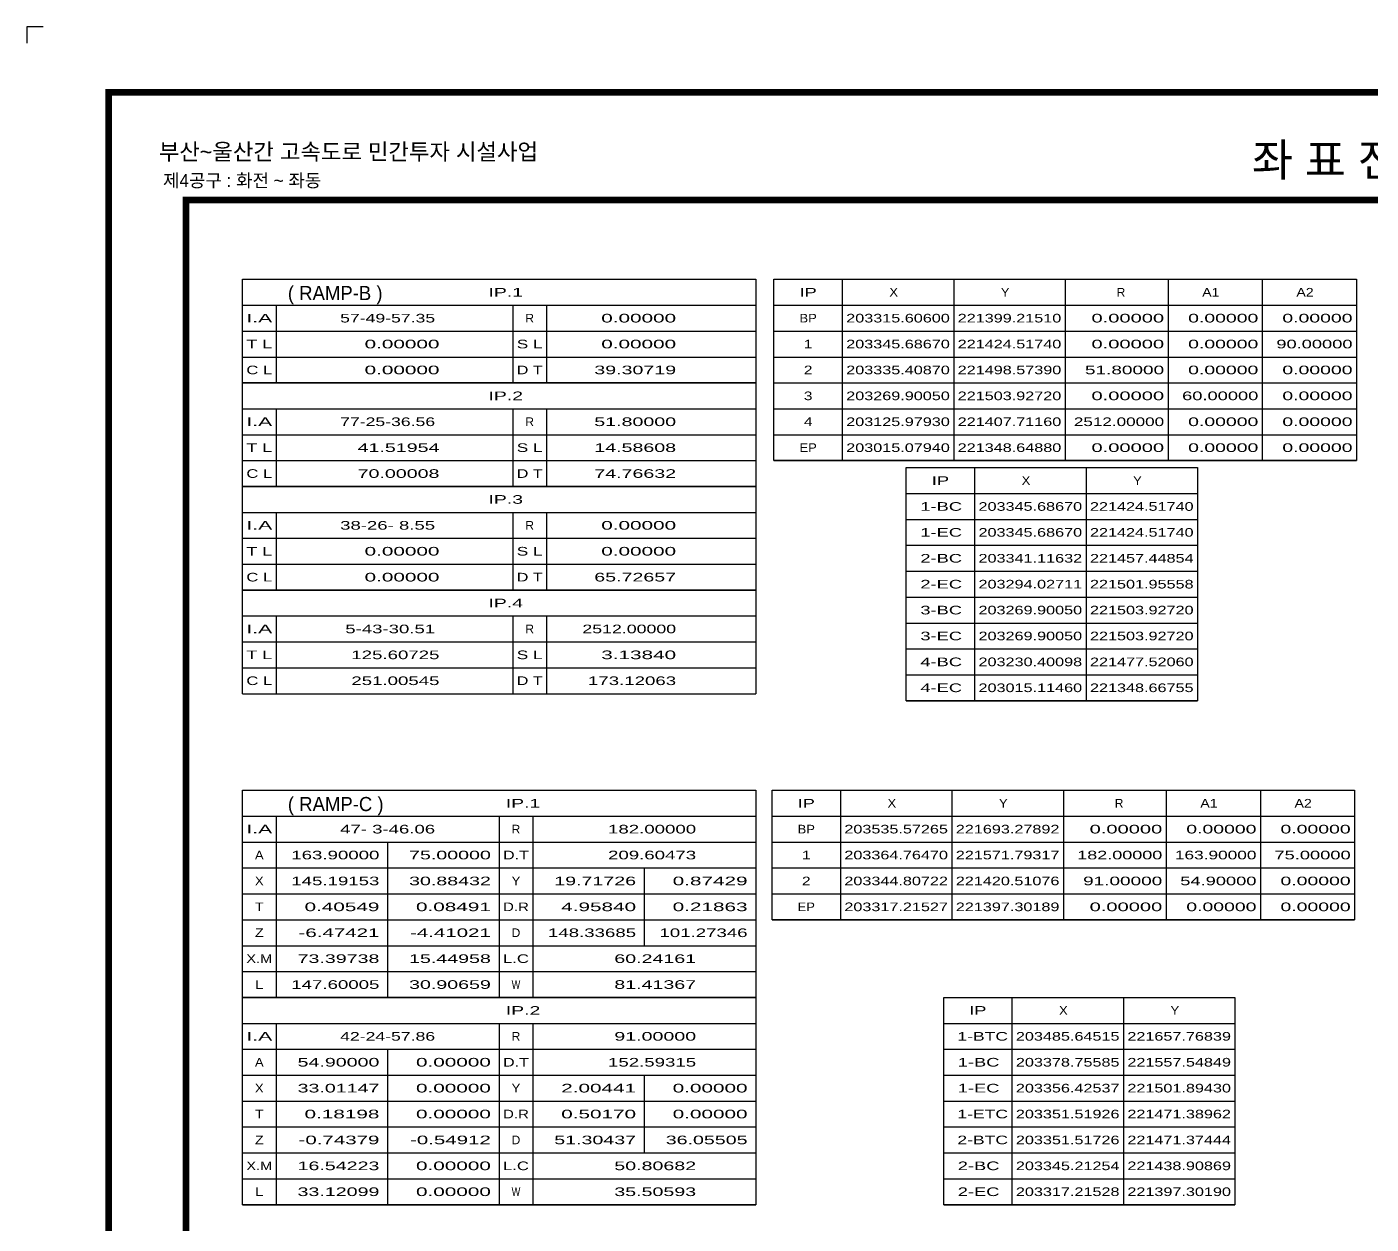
# Model space of a CAD drawing. Header units: millimetres. Extents: x 0 to 841, y 0 to 594.
# Drawn here: x 0 to 411, y 227.9 to 594 of the extents above; entities that cross this region are included whole.
import ezdxf
from ezdxf.enums import TextEntityAlignment as Align

# ---------------------------------------------------------------- set-up
doc = ezdxf.new("R2010")
doc.units = ezdxf.units.MM
doc.header["$LTSCALE"] = 10
for name, color, linetype in [('CA-TABL-LIN1', 4, 'Continuous'), ('CA-TABL-LIN2', 1, 'Continuous'), ('CA-TABL-TEX1', 6, 'Continuous'), ('CA-TABL-TEX2', 3, 'Continuous'), ('CX-BORD', 3, 'Continuous'), ('CX-BORD-LIN1', 4, 'Continuous'), ('CX-BORD-LIN2', 3, 'Continuous'), ('CX-BORD-TEX2', 7, 'Continuous'), ('CX-BORD-TEX3', 6, 'Continuous'), ('CX-MISC', 2, 'Continuous'), ('CZ-LIN1', 7, 'Continuous')]:
    doc.layers.add(name, color=color, linetype=linetype)
doc.styles.add('GHD', font='Dotum.ttf')
doc.styles.add('RP2', font='Dotum.ttf')
doc.styles.add('TB_TEXT', font='Dotum.ttf')
doc.styles.add('TB_WBTXT', font='Dotum.ttf')
doc.styles.add('TB_WMTXT', font='Dotum.ttf')

# ---------------------------------------------------------------- blocks, each defined once
blk = doc.blocks.new('CXBLKA1-KHCA-부산~울산409_K2H')
at = {"layer": 'CX-BORD-LIN1', "const_width": 2}
blk.add_lwpolyline([(821, 20), (25, 20), (25, 574), (821, 574)], close=True, dxfattribs=at)
at = {"layer": 'CX-MISC'}
blk.add_lwpolyline([(5, 594), (0, 594), (0, 589)], dxfattribs=at)
at = {"layer": 'CX-BORD-LIN1', "style": 'TB_TEXT'}
for tag, height, p in [('TR_RNUM4', 3, (310.11, 46.64)), ('TR_RDAT4', 3.5, (342.5, 47)), ('TR_DGN4', 3.5, (484.12, 47)), ('TR_CHK4', 3.5, (524.12, 47)), ('TR_APP4', 3.5, (564.12, 47)), ('TR_RNUM3', 3, (310.11, 40.64)), ('TR_RDAT3', 3.5, (342.5, 41)), ('TR_DGN3', 3.5, (484.12, 41)), ('TR_CHK3', 3.5, (524.12, 41)), ('TR_APP3', 3.5, (564.12, 41)), ('TR_RNUM2', 3, (310.11, 34.64)), ('TR_RDAT2', 3.5, (342.5, 35)), ('TR_DGN2', 3.5, (484.12, 35)), ('TR_CHK2', 3.5, (524.12, 35)), ('TR_APP2', 3.5, (564.12, 35)), ('TR_RNUM1', 3, (310.11, 28.64)), ('TR_RDAT1', 3.5, (342.5, 29)), ('TR_DGN1', 3.5, (484.12, 29)), ('TR_CHK1', 3.5, (524.12, 29)), ('TR_APP1', 3.5, (564.12, 29))]:
    blk.add_attdef(tag, text='', height=height, dxfattribs=at).set_placement(p, align=Align.MIDDLE_CENTER)
for tag, p in [('TR_RCON4', (367.3, 47)), ('TR_RCON3', (367.3, 41)), ('TR_RCON2', (367.3, 35)), ('TR_RCON1', (367.3, 29))]:
    blk.add_attdef(tag, text='', height=3.5, dxfattribs=at).set_placement(p, align=Align.MIDDLE_LEFT)
at = {"layer": 'CX-BORD-LIN2', "style": 'TB_TEXT'}
blk.add_attdef('TD_VERSION', text='', height=3, rotation=90, dxfattribs=at).set_placement((825.5, 68.01), align=Align.MIDDLE_CENTER)
at = {"layer": 'CX-BORD-TEX2', "style": 'TB_WMTXT'}
for tag, height, p in [('TB_CNAME', 5, (40.34, 551.83)), ('TB_CSCOP', 4, (41.63, 543.83))]:
    blk.add_attdef(tag, text='', height=height, dxfattribs=at).set_placement(p, align=Align.BOTTOM_LEFT)
at = {"layer": 'CX-BORD-TEX2', "style": 'TB_WBTXT'}
for tag, height, p in [('TB_MTITIL', 10, (423, 553.33)), ('TB_STITL', 7, (423, 538.33))]:
    blk.add_attdef(tag, text='', height=height, dxfattribs=at).set_placement(p, align=Align.MIDDLE_CENTER)
at = {"layer": 'CX-BORD-TEX3', "style": 'TB_TEXT'}
for tag, height, p in [('TD_DCOMP', 4.5, (242.5, 45)), ('TD_CSECT', 4.5, (636, 45)), ('TD_DNAME_TOP', 4.5, (780, 45)), ('TD_DNAME_MAIN', 4.5, (780, 39.01)), ('TD_CCOMP', 4.5, (242.5, 35)), ('TD_HSCAL', 4.5, (651.7, 35.24)), ('TD_VSCAL', 4.5, (680.78, 35.24)), ('TD_DNAME_BOT', 3, (780, 33.65)), ('TD_CNAME', 4.5, (90, 25.75)), ('TD_FIELD', 4.5, (207.5, 25.53)), ('TD_CSTEP', 4.5, (278.24, 25.53)), ('TD_DWGCODE', 4.5, (666, 25.39)), ('TD_DWGNO', 4.5, (780, 25.39))]:
    blk.add_attdef(tag, text='', height=height, dxfattribs=at).set_placement(p, align=Align.MIDDLE_CENTER)
at = {"layer": 'CX-BORD-TEX3', "style": 'TB_TEXT', "width": 0.9}
blk.add_attdef('TD_CDIST', text='', height=4, dxfattribs=at).set_placement((681, 45), align=Align.MIDDLE_CENTER)

msp = doc.modelspace()

# ---------------------------------------------------------------- linework, layer by layer
at = {"layer": 'CA-TABL-LIN1', "linetype": 'Continuous'}
for p, q in [((65.9, 485.13), (65.9, 516.81)), ((65.9, 516.81), (222.86, 516.81)), ((222.86, 516.81), (222.86, 485.13)), ((228.43, 516.81), (406.51, 516.81)), ((228.43, 461.37), (228.43, 516.81)), ((406.51, 516.81), (406.51, 461.37)), ((65.9, 508.89), (222.86, 508.89)), ((228.43, 508.89), (406.51, 508.89)), ((65.9, 453.45), (65.9, 485.13)), ((65.9, 485.13), (222.86, 485.13)), ((65.9, 485.13), (222.86, 485.13)), ((222.86, 485.13), (65.9, 485.13)), ((222.86, 485.13), (222.86, 453.45)), ((65.9, 477.21), (222.86, 477.21)), ((228.43, 461.37), (406.51, 461.37)), ((406.51, 461.37), (228.43, 461.37)), ((268.88, 387.94), (268.88, 459.22)), ((268.88, 459.22), (357.92, 459.22)), ((357.92, 459.22), (357.92, 387.94)), ((65.9, 421.77), (65.9, 453.45)), ((65.9, 453.45), (222.86, 453.45)), ((222.86, 453.45), (65.9, 453.45)), ((65.9, 453.45), (222.86, 453.45)), ((222.86, 453.45), (222.86, 421.77)), ((268.88, 451.3), (357.92, 451.3)), ((65.9, 445.53), (222.86, 445.53)), ((65.9, 390.09), (65.9, 421.77)), ((65.9, 421.77), (222.86, 421.77)), ((222.86, 421.77), (65.9, 421.77)), ((65.9, 421.77), (222.86, 421.77)), ((222.86, 421.77), (222.86, 390.09)), ((65.9, 413.85), (222.86, 413.85)), ((65.9, 390.09), (222.86, 390.09)), ((268.88, 387.94), (357.92, 387.94)), ((357.92, 387.94), (268.88, 387.94)), ((65.9, 297.19), (65.9, 360.55)), ((65.9, 360.55), (222.86, 360.55)), ((222.86, 360.55), (222.86, 297.19)), ((227.86, 320.95), (227.86, 360.55)), ((227.86, 360.55), (405.94, 360.55)), ((405.94, 360.55), (405.94, 320.95)), ((65.9, 352.63), (222.86, 352.63)), ((227.86, 352.63), (405.94, 352.63)), ((227.86, 320.95), (405.94, 320.95)), ((405.94, 320.95), (227.86, 320.95)), ((65.9, 233.83), (65.9, 297.19)), ((65.9, 297.19), (222.86, 297.19)), ((65.9, 297.19), (222.86, 297.19)), ((222.86, 297.19), (65.9, 297.19)), ((222.86, 297.19), (222.86, 233.83)), ((280.31, 233.83), (280.31, 297.19)), ((280.31, 297.19), (369.35, 297.19)), ((369.35, 297.19), (369.35, 233.83)), ((65.9, 289.27), (222.86, 289.27)), ((280.31, 289.27), (369.35, 289.27)), ((65.9, 233.83), (222.86, 233.83)), ((222.86, 233.83), (65.9, 233.83)), ((280.31, 233.83), (369.35, 233.83)), ((369.35, 233.83), (280.31, 233.83))]:
    msp.add_line(p, q, dxfattribs=at)
at = {"layer": 'CA-TABL-LIN2', "linetype": 'Continuous'}
for p, q in [((249.31, 516.81), (249.31, 461.37)), ((283.39, 516.81), (283.39, 461.37)), ((317.47, 516.81), (317.47, 461.37)), ((348.91, 516.81), (348.91, 461.37)), ((377.71, 516.81), (377.71, 461.37)), ((76.22, 508.89), (76.22, 485.13)), ((148.58, 508.89), (148.58, 485.13)), ((158.9, 508.89), (158.9, 485.13)), ((65.9, 500.97), (222.86, 500.97)), ((228.43, 500.97), (406.51, 500.97)), ((65.9, 493.05), (222.86, 493.05)), ((228.43, 493.05), (406.51, 493.05)), ((228.43, 485.13), (406.51, 485.13)), ((76.22, 477.21), (76.22, 453.45)), ((148.58, 477.21), (148.58, 453.45)), ((158.9, 477.21), (158.9, 453.45)), ((228.43, 477.21), (406.51, 477.21)), ((65.9, 469.29), (222.86, 469.29)), ((228.43, 469.29), (406.51, 469.29)), ((65.9, 461.37), (222.86, 461.37)), ((289.76, 459.22), (289.76, 387.94)), ((323.84, 459.22), (323.84, 387.94)), ((76.22, 445.53), (76.22, 421.77)), ((148.58, 445.53), (148.58, 421.77)), ((158.9, 445.53), (158.9, 421.77)), ((268.88, 443.38), (357.92, 443.38)), ((65.9, 437.61), (222.86, 437.61)), ((268.88, 435.46), (357.92, 435.46)), ((65.9, 429.69), (222.86, 429.69)), ((268.88, 427.54), (357.92, 427.54)), ((268.88, 419.62), (357.92, 419.62)), ((76.22, 413.85), (76.22, 390.09)), ((148.58, 413.85), (148.58, 390.09)), ((158.9, 413.85), (158.9, 390.09)), ((268.88, 411.7), (357.92, 411.7)), ((65.9, 405.93), (222.86, 405.93)), ((268.88, 403.78), (357.92, 403.78)), ((65.9, 398.01), (222.86, 398.01)), ((268.88, 395.86), (357.92, 395.86)), ((248.74, 360.55), (248.74, 320.95)), ((282.82, 360.55), (282.82, 320.95)), ((316.9, 360.55), (316.9, 320.95)), ((348.34, 360.55), (348.34, 320.95)), ((377.14, 360.55), (377.14, 320.95)), ((76.22, 352.63), (76.22, 297.19)), ((144.38, 352.63), (144.38, 297.19)), ((154.7, 352.63), (154.7, 297.19)), ((65.9, 344.71), (222.86, 344.71)), ((110.3, 344.71), (110.3, 297.19)), ((227.86, 344.71), (405.94, 344.71)), ((65.9, 336.79), (222.86, 336.79)), ((188.78, 336.79), (188.78, 313.03)), ((227.86, 336.79), (405.94, 336.79)), ((65.9, 328.87), (222.86, 328.87)), ((227.86, 328.87), (405.94, 328.87)), ((65.9, 320.95), (222.86, 320.95)), ((65.9, 313.03), (222.86, 313.03)), ((65.9, 305.11), (222.86, 305.11)), ((301.19, 297.19), (301.19, 233.83)), ((335.27, 297.19), (335.27, 233.83)), ((76.22, 289.27), (76.22, 233.83)), ((144.38, 289.27), (144.38, 233.83)), ((154.7, 289.27), (154.7, 233.83)), ((65.9, 281.35), (222.86, 281.35)), ((110.3, 281.35), (110.3, 233.83)), ((280.31, 281.35), (369.35, 281.35)), ((65.9, 273.43), (222.86, 273.43)), ((188.78, 273.43), (188.78, 249.67)), ((280.31, 273.43), (369.35, 273.43)), ((65.9, 265.51), (222.86, 265.51)), ((280.31, 265.51), (369.35, 265.51)), ((65.9, 257.59), (222.86, 257.59)), ((280.31, 257.59), (369.35, 257.59)), ((65.9, 249.67), (222.86, 249.67)), ((280.31, 249.67), (369.35, 249.67)), ((65.9, 241.75), (222.86, 241.75)), ((280.31, 241.75), (369.35, 241.75))]:
    msp.add_line(p, q, dxfattribs=at)
at = {"layer": 'CZ-LIN1'}
msp.add_lwpolyline([(48.65, 541.03, 2, 2, 0), (48.65, 56.49, 2, 2, 0), (799.09, 56.49, 2, 2, 0), (799.09, 541.03, 2, 2, 0)], format="xyseb", close=True, dxfattribs=at)

# ---------------------------------------------------------------- block references
at = {"layer": 'CX-BORD'}
ref = msp.add_blockref('CXBLKA1-KHCA-부산~울산409_K2H', (0, 0), dxfattribs=at)
ref.add_attrib('TB_MTITIL', '좌 표 전 개 도 (3)', dxfattribs={"layer": 'CX-BORD-TEX2', "height": 10, "style": 'TB_WBTXT'}).set_placement((423, 553.33), align=Align.MIDDLE_CENTER)
ref.add_attrib('TB_CNAME', '부산~울산간 고속도로 민간투자 시설사업', dxfattribs={"layer": 'CX-BORD-TEX2', "height": 5, "style": 'TB_WMTXT'}).set_placement((40.34, 551.83), align=Align.BOTTOM_LEFT)
ref.add_attrib('TB_CSCOP', '제4공구 : 화전 ~ 좌동', dxfattribs={"layer": 'CX-BORD-TEX2', "height": 4, "style": 'TB_WMTXT'}).set_placement((41.63, 543.83), align=Align.BOTTOM_LEFT)

# ---------------------------------------------------------------- texts
at = {"layer": 'CA-TABL-TEX1', "style": 'GHD'}
for s, p in [('( RAMP-B )', (79.8, 510.45)), ('( RAMP-C )', (79.8, 354.18))]:
    msp.add_text(s, height=4.329, dxfattribs=at).set_placement(p)
at = {"layer": 'CA-TABL-TEX1', "style": 'RP2'}
for s, width, p, p2 in [('IP.1', 1.549133, (141.14, 511.53), (151.7, 511.53)), ('IP', 1.598698, (236.23, 511.53), (241.51, 511.53)), ('X', 1.192557, (263.71, 511.53), (266.35, 511.53)), ('Y', 1.196429, (297.79, 511.53), (300.43, 511.53)), ('R', 1.077485, (333.19, 511.53), (335.83, 511.53)), ('A1', 1.151562, (359.35, 511.53), (364.63, 511.53)), ('A2', 1.151562, (388.15, 511.53), (393.43, 511.53)), ('IP.2', 1.549133, (141.14, 479.85), (151.7, 479.85)), ('IP', 1.598698, (276.68, 453.94), (281.96, 453.94)), ('X', 1.192557, (304.16, 453.94), (306.8, 453.94)), ('Y', 1.196429, (338.24, 453.94), (340.88, 453.94)), ('IP.3', 1.549133, (141.14, 448.17), (151.7, 448.17)), ('IP.4', 1.549133, (141.14, 416.49), (151.7, 416.49)), ('IP.1', 1.549133, (146.42, 355.27), (156.98, 355.27)), ('IP', 1.598698, (235.66, 355.27), (240.94, 355.27)), ('X', 1.192557, (263.14, 355.27), (265.78, 355.27)), ('Y', 1.196429, (297.22, 355.27), (299.86, 355.27)), ('R', 1.077485, (332.62, 355.27), (335.26, 355.27)), ('A1', 1.151562, (358.78, 355.27), (364.06, 355.27)), ('A2', 1.151562, (387.58, 355.27), (392.86, 355.27)), ('IP.2', 1.549133, (146.42, 291.91), (156.98, 291.91)), ('IP', 1.598698, (288.11, 291.91), (293.39, 291.91)), ('X', 1.192557, (315.59, 291.91), (318.23, 291.91)), ('Y', 1.196429, (349.67, 291.91), (352.31, 291.91))]:
    msp.add_text(s, height=2.64, dxfattribs=dict(at, width=width)).set_placement(p, p2, align=Align.FIT)
at = {"layer": 'CA-TABL-TEX2', "style": 'RP2'}
for s, width, p, p2 in [('I.A', 1.661157, (67.1, 503.61), (75.02, 503.61)), ('57-49-57.35', 1.273084, (95.78, 503.61), (124.82, 503.61)), ('57-49-57.35', 1.273084, (95.78, 503.61), (124.82, 503.61)), ('R', 1.077485, (152.42, 503.61), (155.06, 503.61)), ('     0.00000', 1.55814, (166.82, 503.61), (198.5, 503.61)), ('BP', 1.088626, (236.23, 503.61), (241.51, 503.61)), ('203315.60600', 1.272335, (250.51, 503.61), (282.19, 503.61)), ('221399.21510', 1.272335, (284.59, 503.61), (316.27, 503.61)), ('    0.00000', 1.519873, (318.67, 503.61), (347.71, 503.61)), ('   0.00000', 1.476362, (350.11, 503.61), (376.51, 503.61)), ('   0.00000', 1.476362, (378.91, 503.61), (405.31, 503.61)), ('T L', 1.480911, (67.1, 495.69), (75.02, 495.69)), ('     0.00000', 1.55814, (94.46, 495.69), (126.14, 495.69)), ('S L', 1.426452, (149.78, 495.69), (157.7, 495.69)), ('     0.00000', 1.55814, (166.82, 495.69), (198.5, 495.69)), ('1', 1.234506, (237.55, 495.69), (240.19, 495.69)), ('203345.68670', 1.272335, (250.51, 495.69), (282.19, 495.69)), ('221424.51740', 1.272335, (284.59, 495.69), (316.27, 495.69)), ('    0.00000', 1.519873, (318.67, 495.69), (347.71, 495.69)), ('   0.00000', 1.476362, (350.11, 495.69), (376.51, 495.69)), ('  90.00000', 1.404612, (378.91, 495.69), (405.31, 495.69)), ('C L', 1.353121, (67.1, 487.77), (75.02, 487.77)), ('     0.00000', 1.55814, (94.46, 487.77), (126.14, 487.77)), ('D T', 1.315289, (149.78, 487.77), (157.7, 487.77)), ('    39.30719', 1.491148, (166.82, 487.77), (198.5, 487.77)), ('2', 1.234506, (237.55, 487.77), (240.19, 487.77)), ('203335.40870', 1.272335, (250.51, 487.77), (282.19, 487.77)), ('221498.57390', 1.272335, (284.59, 487.77), (316.27, 487.77)), ('   51.80000', 1.450528, (318.67, 487.77), (347.71, 487.77)), ('   0.00000', 1.476362, (350.11, 487.77), (376.51, 487.77)), ('   0.00000', 1.476362, (378.91, 487.77), (405.31, 487.77)), ('3', 1.234506, (237.55, 479.85), (240.19, 479.85)), ('203269.90050', 1.272335, (250.51, 479.85), (282.19, 479.85)), ('221503.92720', 1.272335, (284.59, 479.85), (316.27, 479.85)), ('    0.00000', 1.519873, (318.67, 479.85), (347.71, 479.85)), ('  60.00000', 1.404612, (350.11, 479.85), (376.51, 479.85)), ('   0.00000', 1.476362, (378.91, 479.85), (405.31, 479.85)), ('I.A', 1.661157, (67.1, 471.93), (75.02, 471.93)), ('77-25-36.56', 1.273084, (95.78, 471.93), (124.82, 471.93)), ('77-25-36.56', 1.273084, (95.78, 471.93), (124.82, 471.93)), ('R', 1.077485, (152.42, 471.93), (155.06, 471.93)), ('    51.80000', 1.491148, (166.82, 471.93), (198.5, 471.93)), ('4', 1.234506, (237.55, 471.93), (240.19, 471.93)), ('203125.97930', 1.272335, (250.51, 471.93), (282.19, 471.93)), ('221407.71160', 1.272335, (284.59, 471.93), (316.27, 471.93)), (' 2512.00000', 1.329234, (318.67, 471.93), (347.71, 471.93)), ('   0.00000', 1.476362, (350.11, 471.93), (376.51, 471.93)), ('   0.00000', 1.476362, (378.91, 471.93), (405.31, 471.93)), ('T L', 1.480911, (67.1, 464.01), (75.02, 464.01)), ('    41.51954', 1.491148, (94.46, 464.01), (126.14, 464.01)), ('S L', 1.426452, (149.78, 464.01), (157.7, 464.01)), ('    14.58608', 1.491148, (166.82, 464.01), (198.5, 464.01)), ('EP', 1.132104, (236.23, 464.01), (241.51, 464.01)), ('203015.07940', 1.272335, (250.51, 464.01), (282.19, 464.01)), ('221348.64880', 1.272335, (284.59, 464.01), (316.27, 464.01)), ('    0.00000', 1.519873, (318.67, 464.01), (347.71, 464.01)), ('   0.00000', 1.476362, (350.11, 464.01), (376.51, 464.01)), ('   0.00000', 1.476362, (378.91, 464.01), (405.31, 464.01)), ('C L', 1.353121, (67.1, 456.09), (75.02, 456.09)), ('    70.00008', 1.491148, (94.46, 456.09), (126.14, 456.09)), ('D T', 1.315289, (149.78, 456.09), (157.7, 456.09)), ('    74.76632', 1.491148, (166.82, 456.09), (198.5, 456.09)), ('  1-BC', 1.332329, (270.08, 446.02), (285.92, 446.02)), ('203345.68670', 1.272335, (290.96, 446.02), (322.64, 446.02)), ('221424.51740', 1.272335, (325.04, 446.02), (356.72, 446.02)), ('I.A', 1.661157, (67.1, 440.25), (75.02, 440.25)), ('38-26- 8.55', 1.32619, (95.78, 440.25), (124.82, 440.25)), ('38-26- 8.55', 1.32619, (95.78, 440.25), (124.82, 440.25)), ('R', 1.077485, (152.42, 440.25), (155.06, 440.25)), ('     0.00000', 1.55814, (166.82, 440.25), (198.5, 440.25)), ('  1-EC', 1.353535, (270.08, 438.1), (285.92, 438.1)), ('203345.68670', 1.272335, (290.96, 438.1), (322.64, 438.1)), ('221424.51740', 1.272335, (325.04, 438.1), (356.72, 438.1)), ('T L', 1.480911, (67.1, 432.33), (75.02, 432.33)), ('     0.00000', 1.55814, (94.46, 432.33), (126.14, 432.33)), ('S L', 1.426452, (149.78, 432.33), (157.7, 432.33)), ('     0.00000', 1.55814, (166.82, 432.33), (198.5, 432.33)), ('  2-BC', 1.332329, (270.08, 430.18), (285.92, 430.18)), ('203341.11632', 1.272335, (290.96, 430.18), (322.64, 430.18)), ('221457.44854', 1.272335, (325.04, 430.18), (356.72, 430.18)), ('C L', 1.353121, (67.1, 424.41), (75.02, 424.41)), ('     0.00000', 1.55814, (94.46, 424.41), (126.14, 424.41)), ('D T', 1.315289, (149.78, 424.41), (157.7, 424.41)), ('    65.72657', 1.491148, (166.82, 424.41), (198.5, 424.41)), ('  2-EC', 1.353535, (270.08, 422.26), (285.92, 422.26)), ('203294.02711', 1.272335, (290.96, 422.26), (322.64, 422.26)), ('221501.95558', 1.272335, (325.04, 422.26), (356.72, 422.26)), ('  3-BC', 1.332329, (270.08, 414.34), (285.92, 414.34)), ('203269.90050', 1.272335, (290.96, 414.34), (322.64, 414.34)), ('221503.92720', 1.272335, (325.04, 414.34), (356.72, 414.34)), ('I.A', 1.661157, (67.1, 408.57), (75.02, 408.57)), (' 5-43-30.51', 1.32619, (95.78, 408.57), (124.82, 408.57)), (' 5-43-30.51', 1.32619, (95.78, 408.57), (124.82, 408.57)), ('R', 1.077485, (152.42, 408.57), (155.06, 408.57)), ('  2512.00000', 1.373079, (166.82, 408.57), (198.5, 408.57)), ('  3-EC', 1.353535, (270.08, 406.42), (285.92, 406.42)), ('203269.90050', 1.272335, (290.96, 406.42), (322.64, 406.42)), ('221503.92720', 1.272335, (325.04, 406.42), (356.72, 406.42)), ('T L', 1.480911, (67.1, 400.65), (75.02, 400.65)), ('   125.60725', 1.42968, (94.46, 400.65), (126.14, 400.65)), ('S L', 1.426452, (149.78, 400.65), (157.7, 400.65)), ('     3.13840', 1.55814, (166.82, 400.65), (198.5, 400.65)), ('  4-BC', 1.332329, (270.08, 398.5), (285.92, 398.5)), ('203230.40098', 1.272335, (290.96, 398.5), (322.64, 398.5)), ('221477.52060', 1.272335, (325.04, 398.5), (356.72, 398.5)), ('C L', 1.353121, (67.1, 392.73), (75.02, 392.73)), ('   251.00545', 1.42968, (94.46, 392.73), (126.14, 392.73)), ('D T', 1.315289, (149.78, 392.73), (157.7, 392.73)), ('   173.12063', 1.42968, (166.82, 392.73), (198.5, 392.73)), ('  4-EC', 1.353535, (270.08, 390.58), (285.92, 390.58)), ('203015.11460', 1.272335, (290.96, 390.58), (322.64, 390.58)), ('221348.66755', 1.272335, (325.04, 390.58), (356.72, 390.58)), ('I.A', 1.661157, (67.1, 347.35), (75.02, 347.35)), ('47- 3-46.06', 1.32619, (95.78, 347.35), (124.82, 347.35)), ('47- 3-46.06', 1.32619, (95.78, 347.35), (124.82, 347.35)), ('R', 1.077485, (148.22, 347.35), (150.86, 347.35)), ('   182.00000', 1.42968, (172.94, 347.35), (204.62, 347.35)), ('BP', 1.088626, (235.66, 347.35), (240.94, 347.35)), ('203535.57265', 1.272335, (249.94, 347.35), (281.62, 347.35)), ('221693.27892', 1.272335, (284.02, 347.35), (315.7, 347.35)), ('    0.00000', 1.519873, (318.1, 347.35), (347.14, 347.35)), ('   0.00000', 1.476362, (349.54, 347.35), (375.94, 347.35)), ('   0.00000', 1.476362, (378.34, 347.35), (404.74, 347.35)), ('A', 1.079063, (69.74, 339.43), (72.38, 339.43)), ('   163.90000', 1.42968, (76.1, 339.43), (107.78, 339.43)), ('    75.00000', 1.491148, (110.18, 339.43), (141.86, 339.43)), ('D.T', 1.283227, (145.58, 339.43), (153.5, 339.43)), ('   209.60473', 1.42968, (172.94, 339.43), (204.62, 339.43)), ('1', 1.234506, (236.98, 339.43), (239.62, 339.43)), ('203364.76470', 1.272335, (249.94, 339.43), (281.62, 339.43)), ('221571.79317', 1.272335, (284.02, 339.43), (315.7, 339.43)), ('  182.00000', 1.387235, (318.1, 339.43), (347.14, 339.43)), (' 163.90000', 1.339513, (349.54, 339.43), (375.94, 339.43)), ('  75.00000', 1.404612, (378.34, 339.43), (404.74, 339.43)), ('X', 1.192557, (69.74, 331.51), (72.38, 331.51)), ('   145.19153', 1.42968, (76.1, 331.51), (107.78, 331.51)), ('    30.88432', 1.491148, (110.18, 331.51), (141.86, 331.51)), ('Y', 1.196429, (148.22, 331.51), (150.86, 331.51)), ('    19.71726', 1.491148, (154.58, 331.51), (186.26, 331.51)), ('     0.87429', 1.55814, (188.66, 331.51), (220.34, 331.51)), ('2', 1.234506, (236.98, 331.51), (239.62, 331.51)), ('203344.80722', 1.272335, (249.94, 331.51), (281.62, 331.51)), ('221420.51076', 1.272335, (284.02, 331.51), (315.7, 331.51)), ('   91.00000', 1.450528, (318.1, 331.51), (347.14, 331.51)), ('  54.90000', 1.404612, (349.54, 331.51), (375.94, 331.51)), ('   0.00000', 1.476362, (378.34, 331.51), (404.74, 331.51)), ('T', 1.234506, (69.74, 323.59), (72.38, 323.59)), ('     0.40549', 1.55814, (76.1, 323.59), (107.78, 323.59)), ('     0.08491', 1.55814, (110.18, 323.59), (141.86, 323.59)), ('D.R', 1.221547, (145.58, 323.59), (153.5, 323.59)), ('     4.95840', 1.55814, (154.58, 323.59), (186.26, 323.59)), ('     0.21863', 1.55814, (188.66, 323.59), (220.34, 323.59)), ('EP', 1.132104, (235.66, 323.59), (240.94, 323.59)), ('203317.21527', 1.272335, (249.94, 323.59), (281.62, 323.59)), ('221397.30189', 1.272335, (284.02, 323.59), (315.7, 323.59)), ('    0.00000', 1.519873, (318.1, 323.59), (347.14, 323.59)), ('   0.00000', 1.476362, (349.54, 323.59), (375.94, 323.59)), ('   0.00000', 1.476362, (378.34, 323.59), (404.74, 323.59)), ('Z', 1.192557, (69.74, 315.67), (72.38, 315.67)), ('    -6.47421', 1.48939, (76.1, 315.67), (107.78, 315.67)), ('    -4.41021', 1.48939, (110.18, 315.67), (141.86, 315.67)), ('D', 0.993261, (148.22, 315.67), (150.86, 315.67)), ('   148.33685', 1.42968, (154.58, 315.67), (186.26, 315.67)), ('   101.27346', 1.42968, (188.66, 315.67), (220.34, 315.67)), ('X.M', 1.208197, (67.1, 307.75), (75.02, 307.75)), ('    73.39738', 1.491148, (76.1, 307.75), (107.78, 307.75)), ('    15.44958', 1.491148, (110.18, 307.75), (141.86, 307.75)), ('L.C', 1.319212, (145.58, 307.75), (153.5, 307.75)), ('    60.24161', 1.491148, (172.94, 307.75), (204.62, 307.75)), ('L', 1.330325, (69.74, 299.83), (72.38, 299.83)), ('   147.60005', 1.42968, (76.1, 299.83), (107.78, 299.83)), ('    30.90659', 1.491148, (110.18, 299.83), (141.86, 299.83)), ('W', 0.806346, (148.22, 299.83), (150.86, 299.83)), ('    81.41367', 1.491148, (172.94, 299.83), (204.62, 299.83)), ('I.A', 1.661157, (67.1, 283.99), (75.02, 283.99)), ('42-24-57.86', 1.273084, (95.78, 283.99), (124.82, 283.99)), ('42-24-57.86', 1.273084, (95.78, 283.99), (124.82, 283.99)), ('R', 1.077485, (148.22, 283.99), (150.86, 283.99)), ('    91.00000', 1.491148, (172.94, 283.99), (204.62, 283.99)), ('  1-BTC', 1.317416, (281.51, 283.99), (299.99, 283.99)), ('203485.64515', 1.272335, (302.39, 283.99), (334.07, 283.99)), ('221657.76839', 1.272335, (336.47, 283.99), (368.15, 283.99)), ('A', 1.079063, (69.74, 276.07), (72.38, 276.07)), ('    54.90000', 1.491148, (76.1, 276.07), (107.78, 276.07)), ('     0.00000', 1.55814, (110.18, 276.07), (141.86, 276.07)), ('D.T', 1.283227, (145.58, 276.07), (153.5, 276.07)), ('   152.59315', 1.42968, (172.94, 276.07), (204.62, 276.07)), ('  1-BC', 1.332329, (281.51, 276.07), (297.35, 276.07)), ('203378.75585', 1.272335, (302.39, 276.07), (334.07, 276.07)), ('221557.54849', 1.272335, (336.47, 276.07), (368.15, 276.07)), ('X', 1.192557, (69.74, 268.15), (72.38, 268.15)), ('    33.01147', 1.491148, (76.1, 268.15), (107.78, 268.15)), ('     0.00000', 1.55814, (110.18, 268.15), (141.86, 268.15)), ('Y', 1.196429, (148.22, 268.15), (150.86, 268.15)), ('     2.00441', 1.55814, (154.58, 268.15), (186.26, 268.15)), ('     0.00000', 1.55814, (188.66, 268.15), (220.34, 268.15)), ('  1-EC', 1.353535, (281.51, 268.15), (297.35, 268.15)), ('203356.42537', 1.272335, (302.39, 268.15), (334.07, 268.15)), ('221501.89430', 1.272335, (336.47, 268.15), (368.15, 268.15)), ('T', 1.234506, (69.74, 260.23), (72.38, 260.23)), ('     0.18198', 1.55814, (76.1, 260.23), (107.78, 260.23)), ('     0.00000', 1.55814, (110.18, 260.23), (141.86, 260.23)), ('D.R', 1.221547, (145.58, 260.23), (153.5, 260.23)), ('     0.50170', 1.55814, (154.58, 260.23), (186.26, 260.23)), ('     0.00000', 1.55814, (188.66, 260.23), (220.34, 260.23)), ('  1-ETC', 1.335145, (281.51, 260.23), (299.99, 260.23)), ('203351.51926', 1.272335, (302.39, 260.23), (334.07, 260.23)), ('221471.38962', 1.272335, (336.47, 260.23), (368.15, 260.23)), ('Z', 1.192557, (69.74, 252.31), (72.38, 252.31)), ('    -0.74379', 1.48939, (76.1, 252.31), (107.78, 252.31)), ('    -0.54912', 1.48939, (110.18, 252.31), (141.86, 252.31)), ('D', 0.993261, (148.22, 252.31), (150.86, 252.31)), ('    51.30437', 1.491148, (154.58, 252.31), (186.26, 252.31)), ('    36.05505', 1.491148, (188.66, 252.31), (220.34, 252.31)), ('  2-BTC', 1.317416, (281.51, 252.31), (299.99, 252.31)), ('203351.51726', 1.272335, (302.39, 252.31), (334.07, 252.31)), ('221471.37444', 1.272335, (336.47, 252.31), (368.15, 252.31)), ('X.M', 1.208197, (67.1, 244.39), (75.02, 244.39)), ('    16.54223', 1.491148, (76.1, 244.39), (107.78, 244.39)), ('     0.00000', 1.55814, (110.18, 244.39), (141.86, 244.39)), ('L.C', 1.319212, (145.58, 244.39), (153.5, 244.39)), ('    50.80682', 1.491148, (172.94, 244.39), (204.62, 244.39)), ('  2-BC', 1.332329, (281.51, 244.39), (297.35, 244.39)), ('203345.21254', 1.272335, (302.39, 244.39), (334.07, 244.39)), ('221438.90869', 1.272335, (336.47, 244.39), (368.15, 244.39)), ('L', 1.330325, (69.74, 236.47), (72.38, 236.47)), ('    33.12099', 1.491148, (76.1, 236.47), (107.78, 236.47)), ('     0.00000', 1.55814, (110.18, 236.47), (141.86, 236.47)), ('W', 0.806346, (148.22, 236.47), (150.86, 236.47)), ('    35.50593', 1.491148, (172.94, 236.47), (204.62, 236.47)), ('  2-EC', 1.353535, (281.51, 236.47), (297.35, 236.47)), ('203317.21528', 1.272335, (302.39, 236.47), (334.07, 236.47)), ('221397.30190', 1.272335, (336.47, 236.47), (368.15, 236.47))]:
    msp.add_text(s, height=2.64, dxfattribs=dict(at, width=width)).set_placement(p, p2, align=Align.FIT)

doc.saveas('drawing.dxf')
